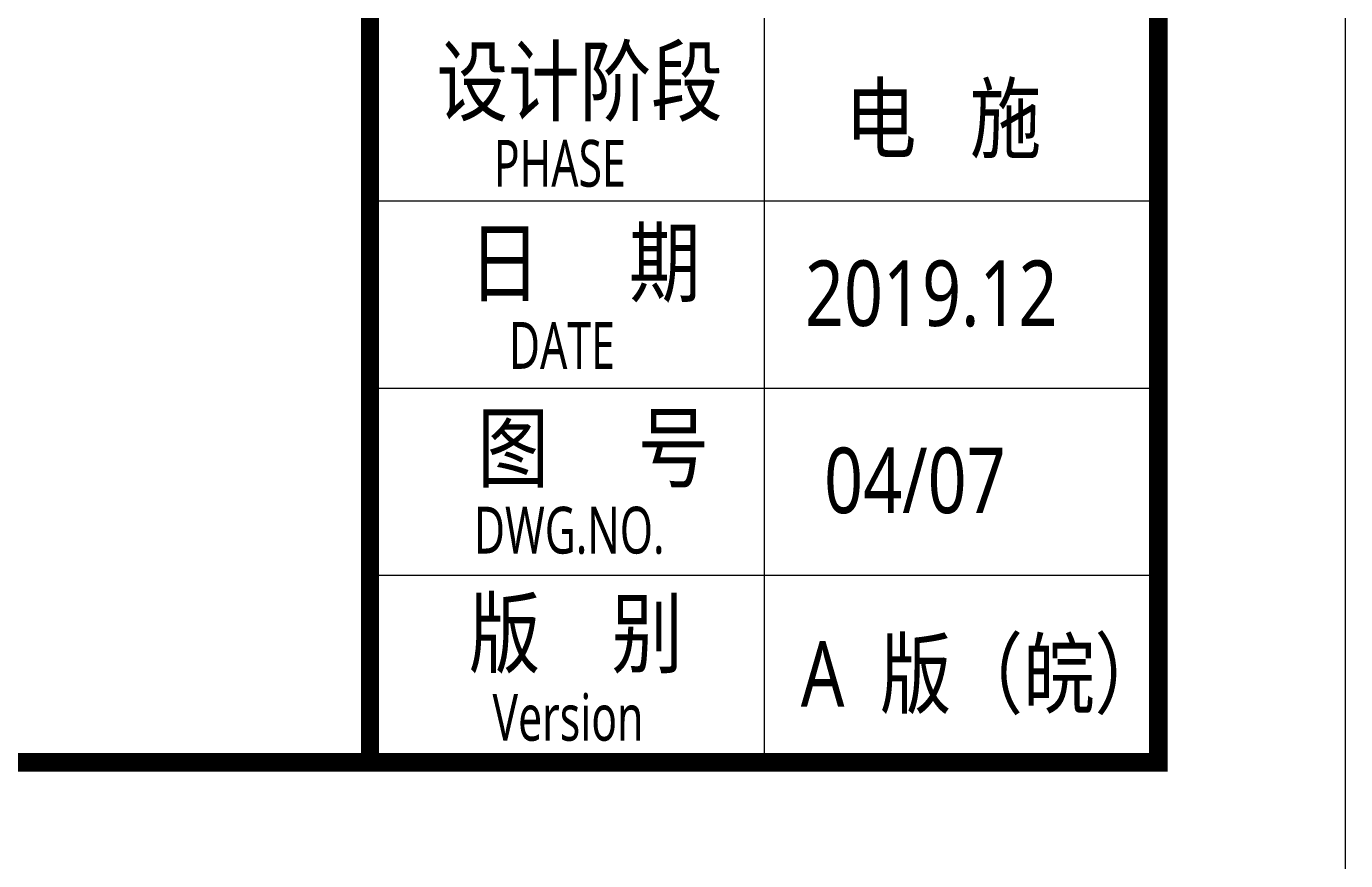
# Model space of a CAD drawing. Header units: inches. Extents: x -3272461 to -2504170, y 403793 to 1071042.
# Drawn here: x -2660561 to -2649994, y 711843 to 718529 of the extents above; entities that cross this region are included whole.
import ezdxf
from ezdxf.enums import TextEntityAlignment as Align

# ---------------------------------------------------------------- set-up
doc = ezdxf.new("R2010")
doc.units = ezdxf.units.IN
doc.header["$LTSCALE"] = 1000
doc.header["$MEASUREMENT"] = 0
doc.layers.get('0').update_dxf_attribs({"lineweight": 18})
doc.layers.add('0-TK', color=4, linetype='Continuous', lineweight=18)
doc.layers.add('PUB_TITLE', color=153, linetype='Continuous', lineweight=18)
doc.styles.add('-黑体', font='', dxfattribs={"width": 0.7})
doc.styles.get('-黑体').set_extended_font_data('微软雅黑')

msp = doc.modelspace()

# ---------------------------------------------------------------- linework, layer by layer
at = {"layer": '0-TK'}
msp.add_lwpolyline([(-2657808.5, 712630.6, 144, 144, 0), (-2657808.5, 772630.6, 144, 144, 0)], format="xyseb", dxfattribs=at)
at = {"layer": 'PUB_TITLE'}
for p, q in [((-2654651.4, 731806.8), (-2654651.4, 712630.6)), ((-2657808.5, 717130.6), (-2651494.3, 717130.6)), ((-2657808.5, 715630.6), (-2651494.3, 715630.6)), ((-2657808.5, 714130.6), (-2651494.3, 714130.6)), ((-2657808.5, 712630.6), (-2651494.3, 712630.6))]:
    msp.add_line(p, q, dxfattribs=at)
msp.add_lwpolyline([(-2649994.3, 711130.6), (-2649994.3, 774130.6), (-2761444.3, 774130.6), (-2761444.3, 711130.6)], close=True, dxfattribs=at)
msp.add_lwpolyline([(-2651494.3, 712630.6, 150, 150, 0), (-2651494.3, 772630.6, 150, 150, 0), (-2757694.3, 772630.6, 150, 150, 0), (-2757694.3, 712630.6, 150, 150, 0)], format="xyseb", close=True, dxfattribs=at)

# ---------------------------------------------------------------- texts
at = {"style": '-黑体'}
for s, height, width, p in [('设计阶段', 525, 0.8, (-2657275, 718087.4)), ('PHASE', 375, 0.7, (-2656816.6, 717431.2)), ('DATE', 375, 0.7, (-2656695.9, 715971.7)), ('DWG.NO.', 375, 0.7, (-2656976.2, 714491.5)), ('Version', 375, 0.7, (-2656827.5, 712991.4))]:
    msp.add_text(s, height=height, dxfattribs=dict(at, width=width)).set_placement(p, align=Align.MIDDLE_LEFT)
at = {"color": 1, "style": '-黑体', "width": 0.8}
msp.add_text('2019.12', height=525, dxfattribs=at).set_placement((-2654325.2, 716127.7))
at = {"style": '-黑体', "width": 0.8}
msp.add_text('04/07', height=525, dxfattribs=at).set_placement((-2654171.6, 714627.7))
at = {"char_height": 525, "style": '-黑体'}
for s, insert, width, attachment_point in [('{\\W0.8;电   施}', (-2654004.5, 717469.9), 2340.23, 7), ('{\\W0.8;日     期}', (-2657017.4, 716606.9), 2715.869, 4), ('{\\W0.8;图     号}', (-2656020.2, 715123), 2828.024, 5), ('{\\W0.8;版    别}', (-2656159, 713634.5), 2580.102, 5), ('{\\W0.8;A  版（皖）}', (-2654358, 713008.3), 3857.274, 7)]:
    msp.add_mtext(s, dxfattribs=dict(at, insert=insert, width=width, attachment_point=attachment_point))

doc.saveas('drawing.dxf')
